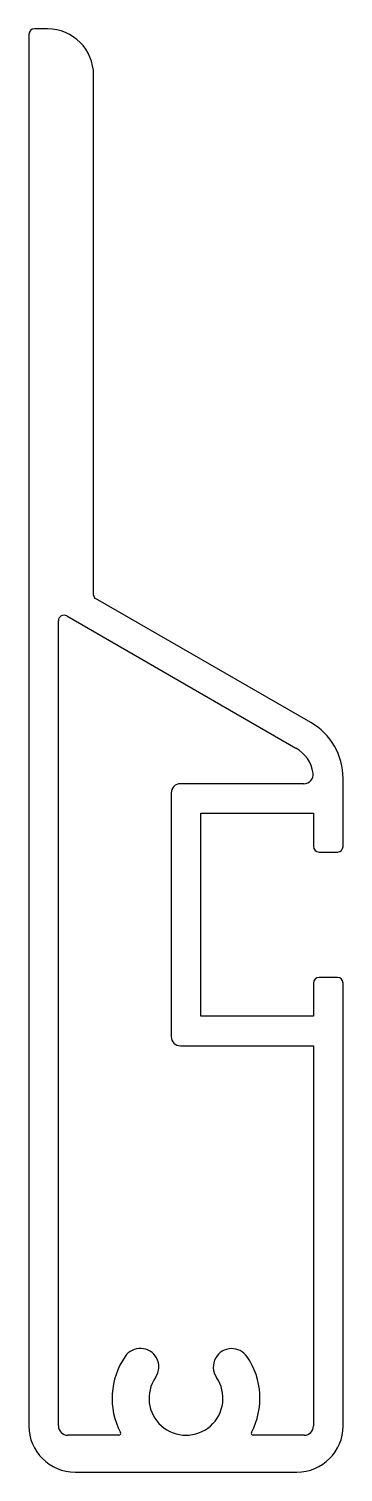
# Model space of a CAD drawing. Extents: x 835.1 to 852.1, y 642.7 to 720.9.
import ezdxf

# ---------------------------------------------------------------- set-up
doc = ezdxf.new("R2010")
doc.units = 0
doc.layers.get('0').update_dxf_attribs({"linetype": 'CONTINUOUS'})

msp = doc.modelspace()

# ---------------------------------------------------------------- linework, layer by layer
for p, q in [((835.094, 720.583, 85.5), (835.094, 645.183, 85.5)), ((836.094, 720.883, 85.5), (835.394, 720.883, 85.5)), ((838.594, 690.199, 85.5), (838.594, 718.383, 85.5)), ((850.344, 683.299, 85.5), (838.694, 690.025, 85.5)), ((837.144, 689.073, 85.5), (849.544, 681.914, 85.5)), ((836.694, 645.183, 85.5), (836.694, 688.813, 85.5)), ((849.978, 679.983, 85.5), (843.294, 679.983, 85.5)), ((852.094, 676.583, 85.5), (852.094, 680.268, 85.5)), ((842.794, 679.483, 85.5), (842.794, 666.283, 85.5)), ((844.394, 667.383, 85.5), (844.394, 678.383, 85.5)), ((844.394, 678.383, 85.5), (850.494, 678.383, 85.5)), ((850.494, 678.383, 85.5), (850.494, 676.583, 85.5)), ((850.794, 676.283, 85.5), (851.794, 676.283, 85.5)), ((851.794, 669.483, 85.5), (850.794, 669.483, 85.5)), ((850.494, 669.183, 85.5), (850.494, 667.383, 85.5)), ((852.094, 645.183, 85.5), (852.094, 669.183, 85.5)), ((850.494, 667.383, 85.5), (844.394, 667.383, 85.5)), ((843.294, 665.783, 85.5), (850.494, 665.783, 85.5)), ((850.494, 665.783, 85.5), (850.494, 645.183, 85.5)), ((839.961, 644.683, 85.5), (837.194, 644.683, 85.5)), ((849.994, 644.683, 85.5), (847.228, 644.683, 85.5)), ((837.594, 642.683, 85.5), (849.594, 642.683, 85.5))]:
    msp.add_line(p, q)
for centre, radius, start, end in [((835.394, 720.583, 85.5), 0.3, 90, 180), ((836.094, 718.383, 85.5), 2.5, 0, 90), ((838.794, 690.199, 85.5), 0.2, 180, 240), ((836.994, 688.813, 85.5), 0.3, 60, 180), ((848.594, 680.268, 85.5), 3.5, 0, 60), ((848.594, 680.268, 85.5), 1.9, 8.83207, 60), ((849.978, 680.483, 85.5), 0.5, 270, 8.83207), ((843.294, 679.483, 85.5), 0.5, 90, 180), ((850.794, 676.583, 85.5), 0.3, 180, 270), ((851.794, 676.583, 85.5), 0.3, 270, 0), ((850.794, 669.183, 85.5), 0.3, 90, 180), ((851.794, 669.183, 85.5), 0.3, 0, 90), ((843.294, 666.283, 85.5), 0.5, 180, 270), ((841.124, 648.385, 85.5), 1, 28.94672, 145.4383), ((846.072, 648.375, 85.5), 1, 34.33334, 150.19775), ((843.594, 646.683, 85.5), 4, 145.4383, 207.60767), ((841.124, 648.385, 85.5), 1, 325.4383, 28.94672), ((846.072, 648.375, 85.5), 1, 150.19775, 214.33334), ((843.594, 646.683, 85.5), 4, 332.39233, 34.33334), ((843.594, 646.683, 85.5), 2, 145.4383, 34.33334), ((837.594, 645.183, 85.5), 2.5, 180, 270), ((837.194, 645.183, 85.5), 0.5, 180, 270), ((849.594, 645.183, 85.5), 2.5, 270, 0), ((849.994, 645.183, 85.5), 0.5, 270, 0), ((839.961, 644.783, 85.5), 0.1, 270, 27.60767), ((847.228, 644.783, 85.5), 0.1, 152.39233, 270)]:
    msp.add_arc(centre, radius, start, end)

doc.saveas('drawing.dxf')
